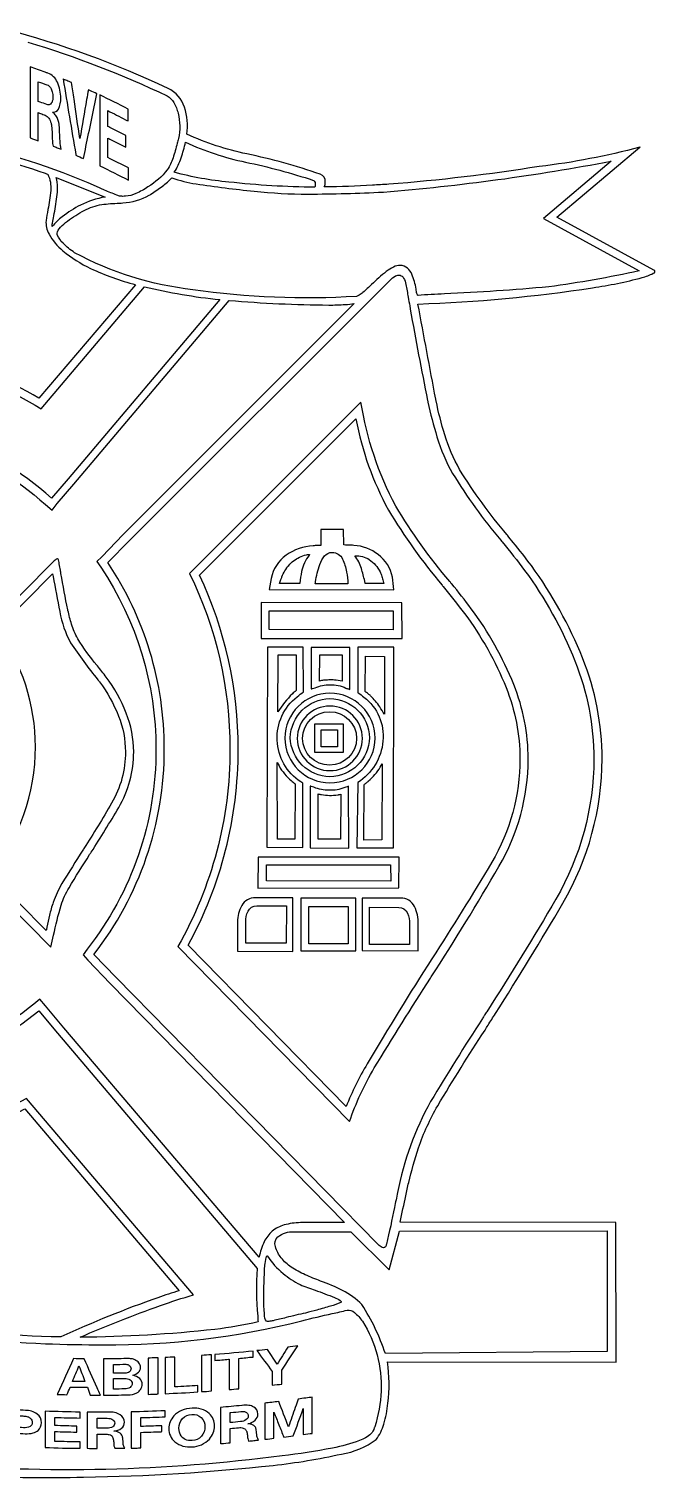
# Model space of a CAD drawing. Extents: x -4 to 118, y -79 to 10.
# Drawn here: x 43.04 to 45.86, y 1.71 to 8.24 of the extents above; entities that cross this region are included whole.
import ezdxf

# ---------------------------------------------------------------- set-up
doc = ezdxf.new("R2010")
doc.units = 0
doc.header["$MEASUREMENT"] = 0

msp = doc.modelspace()

# ---------------------------------------------------------------- linework, layer by layer
for points in [[(42.8004, 1.7228, 0.021288), (43.2874, 1.7157, 0.023386), (44.1422, 1.7689, 0.028593), (44.4498, 1.82, 0.126367), (44.6064, 1.8855, 0.099178), (44.641, 1.9548, 0.045676), (44.6597, 2.0491, 0.066458), (44.6573, 2.2348), (45.6893, 2.2341), (45.6869, 2.8631), (44.7141, 2.8655, 0.008902), (44.7396, 2.9844, -0.012235), (44.7532, 3.0442, -0.017677), (44.797, 3.2004, -0.043771), (44.8839, 3.3903, -0.008394), (45.0973, 3.7314, 0.000032), (45.1112, 3.7531, -0.001449), (45.1439, 3.8052, 0.009515), (45.4485, 4.3034, 0.131329), (45.6254, 4.9531, 0.093854), (45.5372, 5.4085, 0.061313), (45.3065, 5.8248, 0.013556), (45.2244, 5.9291, -0.013792), (45.1982, 5.9621, 0.000004), (45.1962, 5.9644, -0.038578), (44.9828, 6.2585, -0.055745), (44.9155, 6.4145, -0.02131), (44.8768, 6.5674, 0.000057), (44.8751, 6.5751, 0.00143), (44.7946, 7.0041, 0.029542), (45.5825, 7.0772, 0.02833), (45.8055, 7.1231, 0.060549), (45.8561, 7.1425, 0.823832), (45.8591, 7.1574), (45.4207, 7.3959), (45.7954, 7.7111, -0.036165), (45.3422, 7.624, -0.019805), (44.6635, 7.5439, 0.002879), (44.5895, 7.5398, -0.020169), (44.3727, 7.5326, 0.105364), (44.3772, 7.5548, 0.332724), (44.3543, 7.5888, 0.034234), (44.0235, 7.6805, -0.055409), (43.7531, 7.7698, 0.112148), (43.7419, 7.8913, 0.205361), (43.6685, 7.9764, 0.044157), (42.9365, 8.2426, 0.034655)], [(43.0353, 8.1852, -0.036912), (43.6644, 7.942, -0.148812), (43.694, 7.9129, -0.074255), (43.7135, 7.8639, -0.120375), (43.7147, 7.7497, 0.001268), (43.7093, 7.7287, -0.021079), (43.6908, 7.6625, -0.073947), (43.6644, 7.6095, -0.090213), (43.5776, 7.5317, -0.042913), (43.5231, 7.5022, -0.090323), (43.4762, 7.4899, -0.046291), (43.4536, 7.4901, -0.061999), (43.4371, 7.4947, -0.010966), (43.3821, 7.518, 0.109522), (42.1294, 7.784, 0.080046)], [(42.1424, 6.4692, -0.185116), (43.1152, 6.0999), (43.1454, 6.0745), (43.1679, 6.1047), (43.2436, 6.1917), (43.9437, 7.0201, 0.018841), (44.3934, 6.9994, 0.013802), (44.4667, 7.002, 0.037518), (44.5076, 7.0059), (43.4661, 5.9644), (43.3703, 5.8638), (43.3472, 5.8431), (43.3655, 5.8177, -0.148183), (43.6135, 4.9987, -0.168591), (43.3034, 4.0951), (43.2851, 4.0697), (43.3058, 4.0466), (43.407, 3.9413), (44.4644, 2.8631), (44.265, 2.8631, 0.064057), (44.1913, 2.8524, 0.104141), (44.138, 2.8245, 0.104388), (44.1017, 2.7768, 0.064209), (44.0792, 2.7069), (43.1981, 3.7418), (43.1152, 3.8401), (43.0904, 3.8702), (43.0626, 3.8472, -0.172995), (42.1424, 3.5258, -0.174483)], [(42.8441, 4.4039), (43.1394, 4.1053, 0.006507), (43.1518, 4.1582, -0.020456), (43.1861, 4.2946, -0.052281), (43.2216, 4.3727, -0.007616), (43.3147, 4.5221, 0.000008), (43.3177, 4.5269, -0.000012), (43.3219, 4.5334, 0.011417), (43.4456, 4.7347, 0.13158), (43.5134, 4.985, 0.093519), (43.4796, 5.1604, 0.063114), (43.3895, 5.3221, 0.012125), (43.3496, 5.3728, 0.000042), (43.3472, 5.3758, -0.04011), (43.261, 5.4953, -0.053702), (43.2329, 5.5605, -0.020963), (43.2169, 5.6229, 0.000057), (43.2162, 5.6259, -0.007604), (43.1853, 5.7888, 0.00001), (43.1843, 5.7946, 0.000059), (43.1826, 5.8038, -0.000992), (43.1775, 5.8331, -0.003233), (43.1765, 5.8388, 0.031636), (43.1743, 5.8503, 0.245066), (43.1704, 5.8557, 0.159219), (43.1672, 5.8555, 0.070162), (43.1626, 5.853, 0.044261), (43.1486, 5.8404), (42.8786, 5.5689, 0.048583)], [(42.4201, 2.3969, 0.033208), (43.1152, 2.3169, 0.006807), (43.3768, 2.3122, 0.064016), (44.2715, 2.4205, -0.011338), (44.4086, 2.4531, 0.006358), (44.4756, 2.4684, -0.219206), (44.5081, 2.4584, -0.080953), (44.5443, 2.4181, -0.075695), (44.6112, 2.2666, -0.142114), (44.5999, 1.9429, 0.011856), (44.5979, 1.9374, -0.119002), (44.5831, 1.9114, -0.105565), (44.5317, 1.8805, -0.043981), (44.4094, 1.8467, -0.020646), (44.1821, 1.8122, -0.054228), (42.5921, 1.7755, -0.033717)], [(43.4221, 2.224, 0.008643), (43.4784, 2.2246, -0.15485), (43.4934, 2.2194, -0.242517), (43.5014, 2.2044, -0.271946), (43.4938, 2.1904, -0.150862), (43.4741, 2.1848, -0.009397), (43.4221, 2.1841), (43.4221, 2.224)]]:
    msp.add_lwpolyline(points, format="xyb")
for points in [[(43.0827, 7.8669, 0.003742), (43.104, 7.859, -0.000795), (43.114, 7.8554, -0.154753), (43.1299, 7.8425, -0.082952), (43.1404, 7.8196, -0.027812), (43.143, 7.8038, 0.004272), (43.1438, 7.7978, -0.027721), (43.1456, 7.7651, 0.015768), (43.1465, 7.7406, 0.045571), (43.1504, 7.7159, -0.00578), (43.1687, 7.7089, 0.005702), (43.1869, 7.7019, -0.053582), (43.1813, 7.7371, -0.00453), (43.1786, 7.7946, 0.036741), (43.1753, 7.8221, 0.055954), (43.1695, 7.84, 0.068569), (43.1595, 7.8575, 0.108931), (43.1466, 7.8688, 0.331042), (43.174, 7.8832, 0.130964), (43.1845, 7.9321, 0.110476), (43.1691, 8.0035, 0.214538), (43.1261, 8.0447, -0.000151), (43.1137, 8.0492, 0.004528), (43.0466, 8.0728), (43.0466, 7.753, 0.006633), (43.0662, 7.746, -0.004274), (43.0824, 7.7403, -0.002065)], [(43.0824, 8.0063), (43.0824, 8.0063, -0.010703), (43.122, 7.9922, -0.104483), (43.1323, 7.9868, -0.078298), (43.1379, 7.9795, -0.08341), (43.1461, 7.96, -0.061481), (43.149, 7.9372, -0.062139), (43.1472, 7.9211, -0.098423), (43.1418, 7.909, -0.358678), (43.1209, 7.9033, 0.009879), (43.0915, 7.9142, -0.001031), (43.0824, 7.9174)], [(43.2872, 7.6603, 0.000062), (43.2981, 7.7137, -0.001249), (43.3469, 7.9519, 0.008205), (43.3162, 7.9664, -0.000516), (43.3088, 7.9699, -0.000074), (43.3011, 7.9263, 0.001223), (43.2706, 7.7498, -0.001223), (43.2441, 7.9277, 0.000216), (43.2331, 8.0025, -0.006036), (43.2112, 8.0116, 0.003538), (43.1949, 8.0185, 0.000737), (43.2524, 7.6775), (43.2529, 7.675, 0.014489)], [(43.4893, 7.6175, 0.003034), (43.3959, 7.6648), (43.3959, 7.7524, 0.000156), (43.4057, 7.7476, -0.008148), (43.4778, 7.7108), (43.4778, 7.7633, 0.008124), (43.4059, 7.7999, -0.000163), (43.3959, 7.8049), (43.3959, 7.8758, -0.007338), (43.4765, 7.8351, 0.000142), (43.4879, 7.8292), (43.4879, 7.8829, 0.008185), (43.3601, 7.9468), (43.3601, 7.627, -0.008096), (43.4893, 7.5625)], [(43.0862, 6.5792, 0.136554), (42.143, 6.8408, 0.14122), (41.1684, 6.5633), (40.7009, 7.0751, 0.060672), (40.8917, 7.1465, 0.099428), (40.9922, 7.2262, 0.217702), (41.0305, 7.371, 0.038759), (41.0152, 7.4403, -0.044931), (41.0028, 7.4972, -0.147201), (41.0122, 7.5497, -0.078167), (42.1612, 7.7536, -0.089965), (43.1137, 7.5933, 0.000202), (43.126, 7.589, -0.139599), (43.1389, 7.5157, -0.032924), (43.1267, 7.4296, 0.011914), (43.1182, 7.3799, 0.150713), (43.1314, 7.3194, 0.096229), (43.1937, 7.2441, 0.065086), (43.3191, 7.1646, 0.045899), (43.5218, 7.0911)], [(44.0176, 7.6438, -0.029487), (44.3236, 7.5615, -0.190319), (44.3292, 7.5564, -0.094772), (44.3316, 7.548, -0.099589), (44.3299, 7.5304, -0.024856), (43.9425, 7.5539, -0.045654), (43.6963, 7.5982, 0.065874), (43.727, 7.6631, 0.027383), (43.7472, 7.7332, 0.056418)], [(45.7954, 7.7111, 0.071784), (45.797, 7.7124)], [(45.3846, 7.0816, -0.011091), (44.9141, 7.0495, 0.000808), (44.7952, 7.0432, -0.267789), (44.7925, 7.0453, -0.063205), (44.7902, 7.0511, -0.02129), (44.7862, 7.0713, 0.066544), (44.7678, 7.1381, 0.108265), (44.7473, 7.1656, 0.16414), (44.7147, 7.1781, 0.117262), (44.6849, 7.1709, 0.051076), (44.6522, 7.1506, 0.028547), (44.586, 7.092, -0.015997), (44.5467, 7.056, -0.033343), (44.5306, 7.0441, -0.091452), (44.5177, 7.0384, -0.05033), (43.78, 7.0685, -0.096702), (43.2466, 7.2355, -0.055379), (43.1947, 7.2784, -0.109429), (43.1685, 7.316, -0.227851), (43.1765, 7.3424, -0.063584), (43.2058, 7.3712, -0.032722), (43.2803, 7.4207, -0.087558), (43.3595, 7.4506, -0.035373), (43.4383, 7.4583, 0.003069), (43.4638, 7.4598, 0.111381), (43.5837, 7.4943, -0.000404), (43.5911, 7.4994, 0.01205), (43.6429, 7.5357, 0.054943), (43.6851, 7.5732, 0.049532), (43.7944, 7.5458, 0.014168), (44.0567, 7.513, 0.026146), (44.2993, 7.4994, 0.01059), (44.639, 7.5089, 0.027122), (45.6668, 7.6485), (45.3615, 7.3893), (45.7929, 7.1532, -0.019295)], [(43.1463, 7.3534, -0.129331), (43.1456, 7.359, -0.02895), (43.1466, 7.3692, -0.010769), (43.1527, 7.4009, 0.02288), (43.1672, 7.4873, 0.08833), (43.1644, 7.5743), (43.3842, 7.4864, 0.072649), (43.2738, 7.4502, 0.047915), (43.1914, 7.3976, 0.064013)], [(44.8384, 6.5698, -0.000057), (44.8401, 6.5621, 0.02097), (44.8806, 6.4047, 0.053709), (44.9514, 6.2402, 0.040099), (45.1686, 5.9392, -0.000046), (45.1751, 5.9313, -0.012128), (45.2757, 5.8035, -0.06312), (45.5029, 5.3954, -0.09352), (45.5881, 4.9531, -0.131579), (45.4171, 4.3217, -0.01144), (45.105, 3.8139, 0.000012), (45.0946, 3.7975, -0.000011), (45.0854, 3.783, 0.007599), (44.852, 3.4087, 0.078757), (44.703, 2.999, 0.001704), (44.6891, 2.9319, -0.009135), (44.6532, 2.7661, -0.102727), (44.6479, 2.7541, -0.226363), (44.6398, 2.7496, -0.149358), (44.6285, 2.7534, -0.059119), (44.6135, 2.7661), (43.4348, 3.9679), (43.3336, 4.072, 0.167792), (43.6513, 4.9981, 0.149207), (43.3963, 5.8384), (43.4945, 5.9378), (44.668, 7.1106, -0.078377), (44.6941, 7.1306, -0.183717), (44.715, 7.1339, -0.195311), (44.7305, 7.121, -0.084989), (44.7407, 7.0923, -0.002113), (44.7509, 7.0349, 0.000651), (44.7579, 6.9952, -0.00001), (44.7605, 6.9806, 0.007615)], [(43.2182, 6.2167), (43.1425, 6.1295, 0.183067), (42.1445, 6.5057, 0.188055), (41.126, 6.1135), (41.0594, 6.1892), (40.3047, 7.0127, 0.034145), (40.6603, 7.0632), (41.1627, 6.5149, -0.145725), (42.1445, 6.8017, -0.140173), (43.0966, 6.531), (43.5623, 7.0816, 0.03406), (43.9018, 7.0242)], [(44.5378, 6.5621), (43.765, 5.7899, -0.114209), (43.9472, 4.9981, -0.130571), (43.7123, 4.1075), (44.4863, 3.3182, -0.051611), (44.5981, 3.5602, -0.005688), (44.8508, 3.9649, -0.000002), (44.8552, 3.9718, 0.011906), (45.1603, 4.4691, 0.132378), (45.2923, 4.9531, 0.093553), (45.2271, 5.2888, 0.063519), (45.0354, 5.6307, 0.008903), (44.9471, 5.7426, -0.002121), (44.9396, 5.752, 0.000003), (44.9381, 5.7538, -0.041506), (44.6946, 6.0934, -0.082793)], [(45.0053, 5.6088, -0.063151), (45.1922, 5.2752, -0.093631), (45.255, 4.9531, -0.132418), (45.1277, 4.4874, -0.007502), (44.8582, 4.0526, 0.010233), (44.5662, 3.5791, 0.04157), (44.4715, 3.3862), (43.7584, 4.1135, 0.126616), (43.9845, 4.9981, 0.110604), (43.8099, 5.7822), (44.5153, 6.4869, -0.000002), (44.5155, 6.4858, 0.078539), (44.662, 6.0751, 0.039784), (44.9038, 5.7367, -0.000028), (44.9082, 5.7313, -0.007457)], [(44.5056, 5.9162, 0.005315), (44.4927, 5.9165, -0.019325), (44.4602, 5.9178), (44.4593, 5.9869), (44.357, 5.9869), (44.357, 5.9162, -0.017406), (44.3308, 5.9149, 0.00298), (44.3226, 5.9146, 0.13525), (44.2005, 5.8714, 0.195593), (44.1331, 5.7675), (44.1235, 5.7169), (44.6859, 5.7163, 0.036851), (44.6795, 5.7726, 0.182011), (44.6158, 5.8744, 0.14808)], [(44.3322, 5.7425), (44.3322, 5.7442, 0.005158), (44.3334, 5.7516, -0.051389), (44.3523, 5.8303, -0.090713), (44.374, 5.8682, -0.215164), (44.4074, 5.8846, 0.000018), (44.4074, 5.8846, 0.006309), (44.4074, 5.8846, 0.025975), (44.4074, 5.8846, 0.491642), (44.4074, 5.8846, 0.076751), (44.4074, 5.8846, 0.004254), (44.4074, 5.8846, -0.013854), (44.4079, 5.8846, -0.29784), (44.4546, 5.8546, -0.069821), (44.4724, 5.7966, 0.000019), (44.4726, 5.7957, -0.040843), (44.4795, 5.7434)], [(44.3042, 5.8715, 0.112478), (44.2706, 5.7983, 0.037983), (44.2622, 5.746, -0.002592), (44.262, 5.7445, -0.010004), (44.262, 5.7442, -0.180098), (44.2619, 5.744), (44.1708, 5.7445, 0.023031), (44.177, 5.7617, -0.013928), (44.1817, 5.7749, -0.07475), (44.212, 5.826, -0.107102), (44.2606, 5.8625, -0.043529), (44.2919, 5.8738, -0.073369), (44.3034, 5.8755, -0.3063), (44.3056, 5.8744, -0.229104)], [(44.5578, 5.7436, -0.203531), (44.5574, 5.7443, -0.017588), (44.5568, 5.7465, -0.00502), (44.5549, 5.7547, 0.024685), (44.5398, 5.8119, 0.102953), (44.5105, 5.8691, -0.166686), (44.5757, 5.8523, -0.117345), (44.6241, 5.7968, -0.052854), (44.6322, 5.7762, -0.014499), (44.6377, 5.7548, 0.014517), (44.6405, 5.7436)], [(43.3595, 5.3006, -0.063369), (43.445, 5.1469, -0.093148), (43.4761, 4.9853, -0.132216), (43.4137, 4.7535, -0.0118), (43.2886, 4.5501, -0.000873), (43.2841, 4.5428, 0.003444), (43.1897, 4.392, 0.050353), (43.1507, 4.3066, 0.034332), (43.1335, 4.2485, 0.009463), (43.1219, 4.1943, -0.008014), (43.1188, 4.1792), (42.868, 4.4326, 0.17127), (43.07, 5.0076, 0.157391), (42.899, 5.5384), (43.1477, 5.7871, -0.001269), (43.1497, 5.7762, 0.006068), (43.1803, 5.6177), (43.1803, 5.6166, 0.079439), (43.2286, 5.477, 0.024436), (43.3517, 5.3104, -0.002014)], [(44.1159, 5.4567), (44.1141, 4.5552), (44.2756, 4.5548), (44.2756, 4.8439), (44.2667, 4.8498, -0.51281), (44.2503, 5.2338, -0.013327), (44.2788, 5.2552), (44.2778, 5.4567)], [(44.2461, 5.2612, 0.021041), (44.2286, 5.2471, 0.057795), (44.1635, 5.165), (44.1644, 5.423), (44.2462, 5.423)], [(44.4704, 5.2729, 0.0592), (44.476, 5.2704, 0.018064), (44.4821, 5.2687, -0.022606), (44.4879, 5.2671), (44.4884, 5.456), (44.314, 5.456), (44.3136, 5.2693, -0.054466), (44.3189, 5.2705, 0.106988), (44.331, 5.2743, -0.106631), (44.3985, 5.2874, -0.125349)], [(44.3685, 5.3078, 0.045046), (44.3511, 5.3046), (44.3511, 5.3046), (44.3519, 5.4231), (44.4529, 5.4231), (44.4529, 5.3033), (44.4258, 5.3078, 0.044747), (44.4, 5.3095, 0.014788), (44.374, 5.3082, -0.000665)], [(44.5234, 4.8464), (44.5189, 4.5527), (44.6853, 4.5527), (44.6862, 5.4569), (44.5243, 5.4569), (44.5245, 5.2522, 0.00001), (44.5256, 5.2514, -0.006353), (44.5516, 5.2317, -0.258934), (44.6372, 5.0338, -0.22982)], [(44.5586, 5.4161), (44.6439, 5.4155), (44.6439, 5.1548, 0.013019), (44.6226, 5.1876, 0.050738), (44.5817, 5.2382, 0.023097), (44.5711, 5.2463, -0.007792), (44.5629, 5.2523, -0.03785), (44.5568, 5.2577)], [(44.1948, 5.0476, 0.412741), (44.3983, 4.8461, 0.412742), (44.6019, 5.0476, 0.412739), (44.3983, 5.2491, 0.412738)], [(44.3978, 5.2258, -0.40116), (44.5762, 5.0492, -0.401156), (44.3978, 4.8727, -0.401158), (44.2194, 5.0492, -0.401162)], [(44.3978, 4.9006, 0.413766), (44.5447, 5.046, 0.413777), (44.3978, 5.1913, 0.413782), (44.2509, 5.046, 0.413772)], [(44.3967, 5.1664, -0.413767), (44.5184, 5.046, -0.413762), (44.3967, 4.9255, -0.413766), (44.275, 5.046, -0.41377)], [(44.1689, 4.9219, 0.097896), (44.2239, 4.8556, -0.012033), (44.2409, 4.8411), (44.2401, 4.5915), (44.1614, 4.5915), (44.1606, 4.9373)], [(44.6328, 4.5884), (44.5515, 4.5871), (44.5521, 4.8371, -0.005775), (44.5622, 4.8455, 0.005741), (44.5723, 4.8539, 0.078297), (44.625, 4.9165), (44.6342, 4.9315)], [(44.3256, 4.8254, 0.04288), (44.3139, 4.8296, -0.013919), (44.3086, 4.8313), (44.3094, 4.5526), (44.4838, 4.5514), (44.4825, 4.8299, -0.013913), (44.4755, 4.8277, 0.028713), (44.4646, 4.824, -0.108747), (44.3944, 4.812, -0.104446)], [(44.446, 4.592), (44.3457, 4.5911), (44.3451, 4.7954, 0.012981), (44.3598, 4.7926, 0.082221), (44.4332, 4.7917, -0.005349), (44.4387, 4.7926, 0.024092), (44.447, 4.794)], [(43.9815, 4.219), (43.982, 4.0868), (44.2313, 4.0856), (44.2313, 4.3266), (44.0623, 4.3277, 0.273265), (44.0004, 4.2919, 0.132303)], [(44.5431, 4.3251), (44.544, 4.0892), (44.7954, 4.0883), (44.7966, 4.2101, 0.119293), (44.7792, 4.2876, 0.289766), (44.7164, 4.3264)], [(44.2019, 4.2912), (44.2011, 4.1226), (44.0195, 4.1222), (44.0182, 4.2187, -0.12042), (44.0288, 4.2666, -0.29187), (44.0681, 4.291)], [(44.7574, 4.2086), (44.7568, 4.1161), (44.5766, 4.1161), (44.5762, 4.2849), (44.7083, 4.2843, -0.303687), (44.7477, 4.2586, -0.112816)], [(43.6336, 2.4891, -0.017262), (43.7827, 2.5371), (43.0306, 3.4229, -0.127931), (42.1424, 3.1933, -0.133537), (41.2341, 3.4389), (40.6122, 2.7294, -0.333001), (40.6104, 2.7312, -0.062304), (40.6098, 2.7359, -0.023772), (40.6101, 2.7488, 0.012377), (40.6104, 2.7554), (40.6104, 3.1039, 0.148218), (40.591, 3.1206, 0.066211), (40.5636, 3.1288), (41.1057, 3.7418), (41.1861, 3.8312, 0.173605), (42.1424, 3.4892, 0.17319), (43.0856, 3.8176), (43.1703, 3.7164), (44.0697, 2.6566, 0.043692), (44.0723, 2.4412, -0.000841), (44.074, 2.4157, -0.028203), (43.8796, 2.3819, -0.026764), (43.2714, 2.3465, -0.016983)], [(42.3034, 2.7021, 0.060899), (42.1352, 2.731, 0.019329), (41.9621, 2.733, -0.003552), (41.8903, 2.7323, 0.01001), (41.7254, 2.728, -0.01086), (41.3696, 2.7205, 0.000025), (41.3306, 2.7205, -0.008931), (40.6518, 2.7268), (41.2418, 3.3915, 0.129485), (42.1424, 3.156, 0.124956), (43.0217, 3.3761), (43.7182, 2.556, 0.012512), (43.6224, 2.5246, 0.02356), (43.1845, 2.3477, -0.045392), (42.498, 2.4181, 0.349205)], [(45.6487, 2.8255), (45.6487, 2.2821), (44.6479, 2.2726), (44.6479, 2.2726, 0.063965), (44.5422, 2.4934, 0.083793), (44.4549, 2.5572, 0.027868), (44.3557, 2.5998, -0.013352), (44.2869, 2.6278, -0.041386), (44.2228, 2.6625, -0.070673), (44.1787, 2.704, -0.110942), (44.1521, 2.7547, -0.275245), (44.1637, 2.7992, -0.171777), (44.2345, 2.8222), (44.4929, 2.8222), (44.6644, 2.6507), (44.7113, 2.8245)], [(44.2634, 2.5836, 0.006661), (44.3315, 2.5584, -0.013983), (44.4186, 2.5252, -0.048066), (44.4437, 2.5122, -0.129675), (44.4485, 2.5072, -0.414888), (44.4469, 2.5033, -0.03416), (44.401, 2.4865, -0.007787), (44.3392, 2.4691, 0.002389), (44.2886, 2.4552, 0.016015), (44.2, 2.4348, -0.009829), (44.1423, 2.421, -0.025441), (44.1225, 2.4178, -0.130646), (44.112, 2.4185, -0.168587), (44.1031, 2.4492, -0.023118), (44.0999, 2.5163, -0.021237), (44.1051, 2.6708, -0.051887), (44.1108, 2.7052, -0.083716), (44.1141, 2.7128, -0.882819), (44.1166, 2.7121, 0.085964), (44.1874, 2.6341, 0.066039)], [(44.138, 2.1299, -0.011077), (44.1814, 2.1351), (44.1814, 2.1978), (44.1816, 2.1981, -0.002027), (44.2539, 2.3083, -0.010366), (44.2079, 2.3017, 0.000001), (44.2079, 2.3017, 0.004443), (44.184, 2.2632, -0.004453), (44.1601, 2.2246), (44.1167, 2.2913), (44.1167, 2.2913, -0.010083), (44.0681, 2.2861, 0.004364), (44.138, 2.1926)], [(43.227, 2.1214, -0.003158), (43.2651, 2.1211, 0.003176), (43.3045, 2.1207, 0.000095), (43.3173, 2.0854), (43.3633, 2.0854, 0.000224), (43.3482, 2.1189, -0.00345), (43.29, 2.2495), (43.29, 2.2495, -0.010235), (43.2423, 2.2501, -0.001127), (43.1692, 2.0909), (43.1682, 2.0887, -0.000002), (43.1686, 2.0887, 0.011443), (43.2125, 2.0874, -0.015916)], [(43.5516, 2.1338, 0.211018), (43.5403, 2.1603, 0.141818), (43.509, 2.175, 0.142128), (43.5348, 2.1885, 0.199469), (43.544, 2.2103, 0.172275), (43.537, 2.2305, 0.108299), (43.5184, 2.2449, 0.085049), (43.5047, 2.249, 0.034757), (43.4826, 2.2501, -0.004659), (43.3778, 2.2488), (43.3778, 2.0854, 0.004409), (43.4855, 2.0867, -0.000001), (43.4869, 2.0868, 0.125559), (43.5271, 2.0956, -0.000068), (43.5278, 2.0959, 0.10986), (43.5448, 2.1122, 0.132937)], [(43.6241, 2.254, -0.000033), (43.6145, 2.2536, 0.000494), (43.5789, 2.2521), (43.5789, 2.0887, -0.000471), (43.6174, 2.0904, 0.000013), (43.6241, 2.0907)], [(43.8031, 2.1286, 0.000152), (43.7519, 2.1257, -0.000162), (43.6991, 2.1227), (43.6991, 2.2573, -0.000593), (43.6548, 2.2553), (43.6548, 2.092, 0.006578), (43.8031, 2.0998)], [(43.8636, 2.2678, -0.010989), (43.8193, 2.2645), (43.8193, 2.1011, 0.010965), (43.8636, 2.1044)], [(43.9437, 2.1109, 0.012303), (43.9871, 2.1142), (43.9871, 2.2508, -0.006471), (44.0519, 2.2573), (44.0519, 2.2841, -0.005929), (43.8789, 2.2684), (43.8789, 2.2416, 0.000939), (43.9409, 2.2473, -0.000002), (43.9437, 2.2475)], [(43.2662, 2.2175, -0.007925), (43.2934, 2.1469, -0.008666), (43.2372, 2.1475, 0.007776)], [(43.4732, 2.1135, -0.00957), (43.4221, 2.1129), (43.4221, 2.1599), (43.4221, 2.1599, 0.00953), (43.4732, 2.1606, -0.156502), (43.4975, 2.1538, -0.245609), (43.5065, 2.1377, -0.245218), (43.4969, 2.1205, -0.15623)], [(43.7766, 2.0266, 0.085427), (43.7284, 2.0157, 0.106862), (43.6948, 1.992, 0.180082), (43.671, 1.9338, 0.215612), (43.6988, 1.8746, 0.196784), (43.7758, 1.8522, 0.200666), (43.8547, 1.8875, 0.180177), (43.8781, 1.9469, 0.213697), (43.8539, 2.0029, 0.207328)], [(44.0655, 1.928, 0.116145), (44.0619, 1.9414, 0.11897), (44.0545, 1.9489, 0.119022), (44.0431, 1.9541, 0.071915), (44.0272, 1.9554, 0.142603), (44.0607, 1.9721, 0.205324), (44.0732, 2.0005, 0.289765), (44.0547, 2.0318, 0.094229), (44.032, 2.0392, 0.068353), (44.0016, 2.039), (44.0015, 2.039, -0.004988), (43.9045, 2.0299), (43.9045, 1.8665, 0.000011), (43.9081, 1.8669, -0.001277), (43.9488, 1.8705), (43.9488, 1.9352, -0.012956), (43.9863, 1.9384, -0.112115), (44.0067, 1.9369, -0.151331), (44.0195, 1.928, -0.113007), (44.0222, 1.9236, -0.082703), (44.0229, 1.9188, -0.053248), (44.0252, 1.9097, -0.018395), (44.026, 1.9006, 0.031125), (44.0273, 1.8892, 0.090828), (44.0315, 1.8783, 0.006495), (44.0553, 1.8807, -0.005279), (44.0758, 1.8829, 0.005563), (44.0744, 1.8859, -0.0436), (44.069, 1.8999, -0.00013), (44.0688, 1.9018, 0.022469)], [(44.2113, 1.943, 0.004856), (44.167, 2.0567, -0.008834), (44.1039, 2.0495), (44.1039, 1.8861, -0.00011), (44.1075, 1.8865, 0.011729), (44.1456, 1.8907), (44.1456, 2.0083, 0.001739), (44.168, 1.9517, -0.001689), (44.19, 1.8959, 0.000004), (44.1908, 1.8961, -0.009321), (44.2326, 1.9012, 0.004564), (44.2777, 2.0253), (44.2777, 1.9077, -0.009819), (44.3187, 1.9129), (44.3187, 2.0763, 0.004202), (44.2892, 2.0724, -0.005392), (44.2547, 2.0678, 0.001021), (44.2419, 2.0303, -0.005539)], [(43.025, 2.0168, 0.00244), (42.9822, 2.0194, -0.002839), (42.9372, 2.0221), (42.9372, 1.8587, -0.005657), (42.9589, 1.8574, 0.005679), (42.9807, 1.8561), (42.9807, 1.9142), (42.9808, 1.9142, -0.011289), (43.0241, 1.9116, 0.079129), (43.0606, 1.915, 0.114459), (43.0829, 1.9267, 0.190384), (43.0974, 1.9606, 0.238214), (43.0781, 2, 0.155539)], [(43.0165, 1.9384, -0.001926), (42.9807, 1.9404), (42.9807, 1.9933, 0.001024), (43.0001, 1.9923, -0.000882), (43.0182, 1.9913, -0.074842), (43.0355, 1.9881, -0.09746), (43.0471, 1.9814, -0.215269), (43.0557, 1.9626, -0.279417), (43.046, 1.9446, -0.156555)], [(43.1579, 1.9214, 0.004758), (43.254, 1.9189, -0.000008), (43.2576, 1.9188), (43.2576, 1.9456, -0.004929), (43.1579, 1.9482), (43.1579, 1.9848, 0.004429), (43.2713, 1.9822), (43.2713, 2.009, -0.006226), (43.1136, 2.0129), (43.1136, 1.8495, 0.006193), (43.2721, 1.8456), (43.2721, 1.8744, 0.000002), (43.2697, 1.8744, -0.004215), (43.1579, 1.877)], [(43.4639, 1.892, 0.10154), (43.4595, 1.9055, 0.096473), (43.4519, 1.9136, 0.110926), (43.4404, 1.9202, 0.069443), (43.4238, 1.9234, 0.151318), (43.4585, 1.9362, 0.228872), (43.4715, 1.9632, 0.255406), (43.4524, 1.9966, 0.162986), (43.4, 2.0083), (43.4, 2.0083, -0.005062), (43.3028, 2.009), (43.3028, 1.8456, 0.010838), (43.348, 1.845), (43.348, 1.9097), (43.3846, 1.9097, -0.063094), (43.403, 1.9077, -0.110652), (43.4134, 1.9028, -0.170313), (43.4208, 1.8886, 0.003043), (43.4213, 1.8868, -0.05051), (43.4229, 1.8783, -0.017116), (43.4234, 1.8698, 0.036633), (43.4243, 1.8575, 0.102385), (43.4289, 1.8456), (43.4289, 1.8456, 0.011209), (43.4732, 1.8463, 0.003323), (43.4725, 1.8477, -0.021916), (43.469, 1.8547, -0.06767), (43.4664, 1.8633, 0.001566)], [(43.3931, 1.9358), (43.348, 1.9358), (43.348, 1.9815, -0.005307), (43.371, 1.9812, 0.005307), (43.394, 1.9809, -0.038044), (43.4074, 1.9802, -0.106491), (43.4144, 1.9776, -0.308753), (43.4281, 1.9587, -0.24681), (43.4186, 1.9428, -0.152152)], [(43.5014, 1.8463, -0.005104), (43.5234, 1.8469, 0.0058), (43.5457, 1.8476), (43.5457, 1.9175, 0.005244), (43.636, 1.9206, -0.000008), (43.6394, 1.9208), (43.6394, 1.9476, 0.000008), (43.6358, 1.9474, -0.005223), (43.5457, 1.9443), (43.5457, 1.9842, 0.009174), (43.6548, 1.9881), (43.6548, 2.0149, -0.00651), (43.5014, 2.0096)], [(43.8184, 1.8999, -0.204729), (43.7766, 1.8803, -0.127696), (43.7454, 1.8857, -0.132178), (43.7273, 1.9014, -0.142369), (43.717, 1.9358, -0.424507), (43.7758, 1.9985, -0.462841), (43.8346, 1.943, -0.175591)], [(43.9948, 1.9659, -0.010405), (43.949, 1.9613), (43.9488, 1.9613), (43.9488, 2.007, -0.000005), (43.9518, 2.0073, 0.001072), (43.9965, 2.011, -0.044439), (44.0095, 2.0115, -0.09681), (44.0161, 2.0096, -0.15923), (44.0264, 2.0022, -0.155486), (44.0297, 1.9913, -0.2551), (44.0209, 1.9749, -0.140076)]]:
    msp.add_lwpolyline(points, format="xyb", close=True)
for points in [[(44.0873, 5.4967), (44.7236, 5.4967), (44.7227, 5.6575), (44.0873, 5.6591)], [(44.1245, 5.6215), (44.6837, 5.6215), (44.6837, 5.5359), (44.1245, 5.5361)], [(44.4588, 5.1101), (44.3284, 5.1101), (44.3284, 4.9833), (44.4588, 4.9833)], [(44.4318, 5.0083), (44.3584, 5.0083), (44.3584, 5.0841), (44.4318, 5.0841)], [(44.7101, 4.5108), (44.0743, 4.5101), (44.0734, 4.371), (44.7092, 4.3719)], [(44.1119, 4.4038), (44.1119, 4.4755), (44.6716, 4.4755), (44.6725, 4.4024)], [(44.2669, 4.0888), (44.5143, 4.0888), (44.5143, 4.3261), (44.2669, 4.3261)], [(44.4807, 4.288), (44.481, 4.1195), (44.3036, 4.1198), (44.3023, 4.2881)]]:
    msp.add_lwpolyline(points, close=True)

doc.saveas('drawing.dxf')
